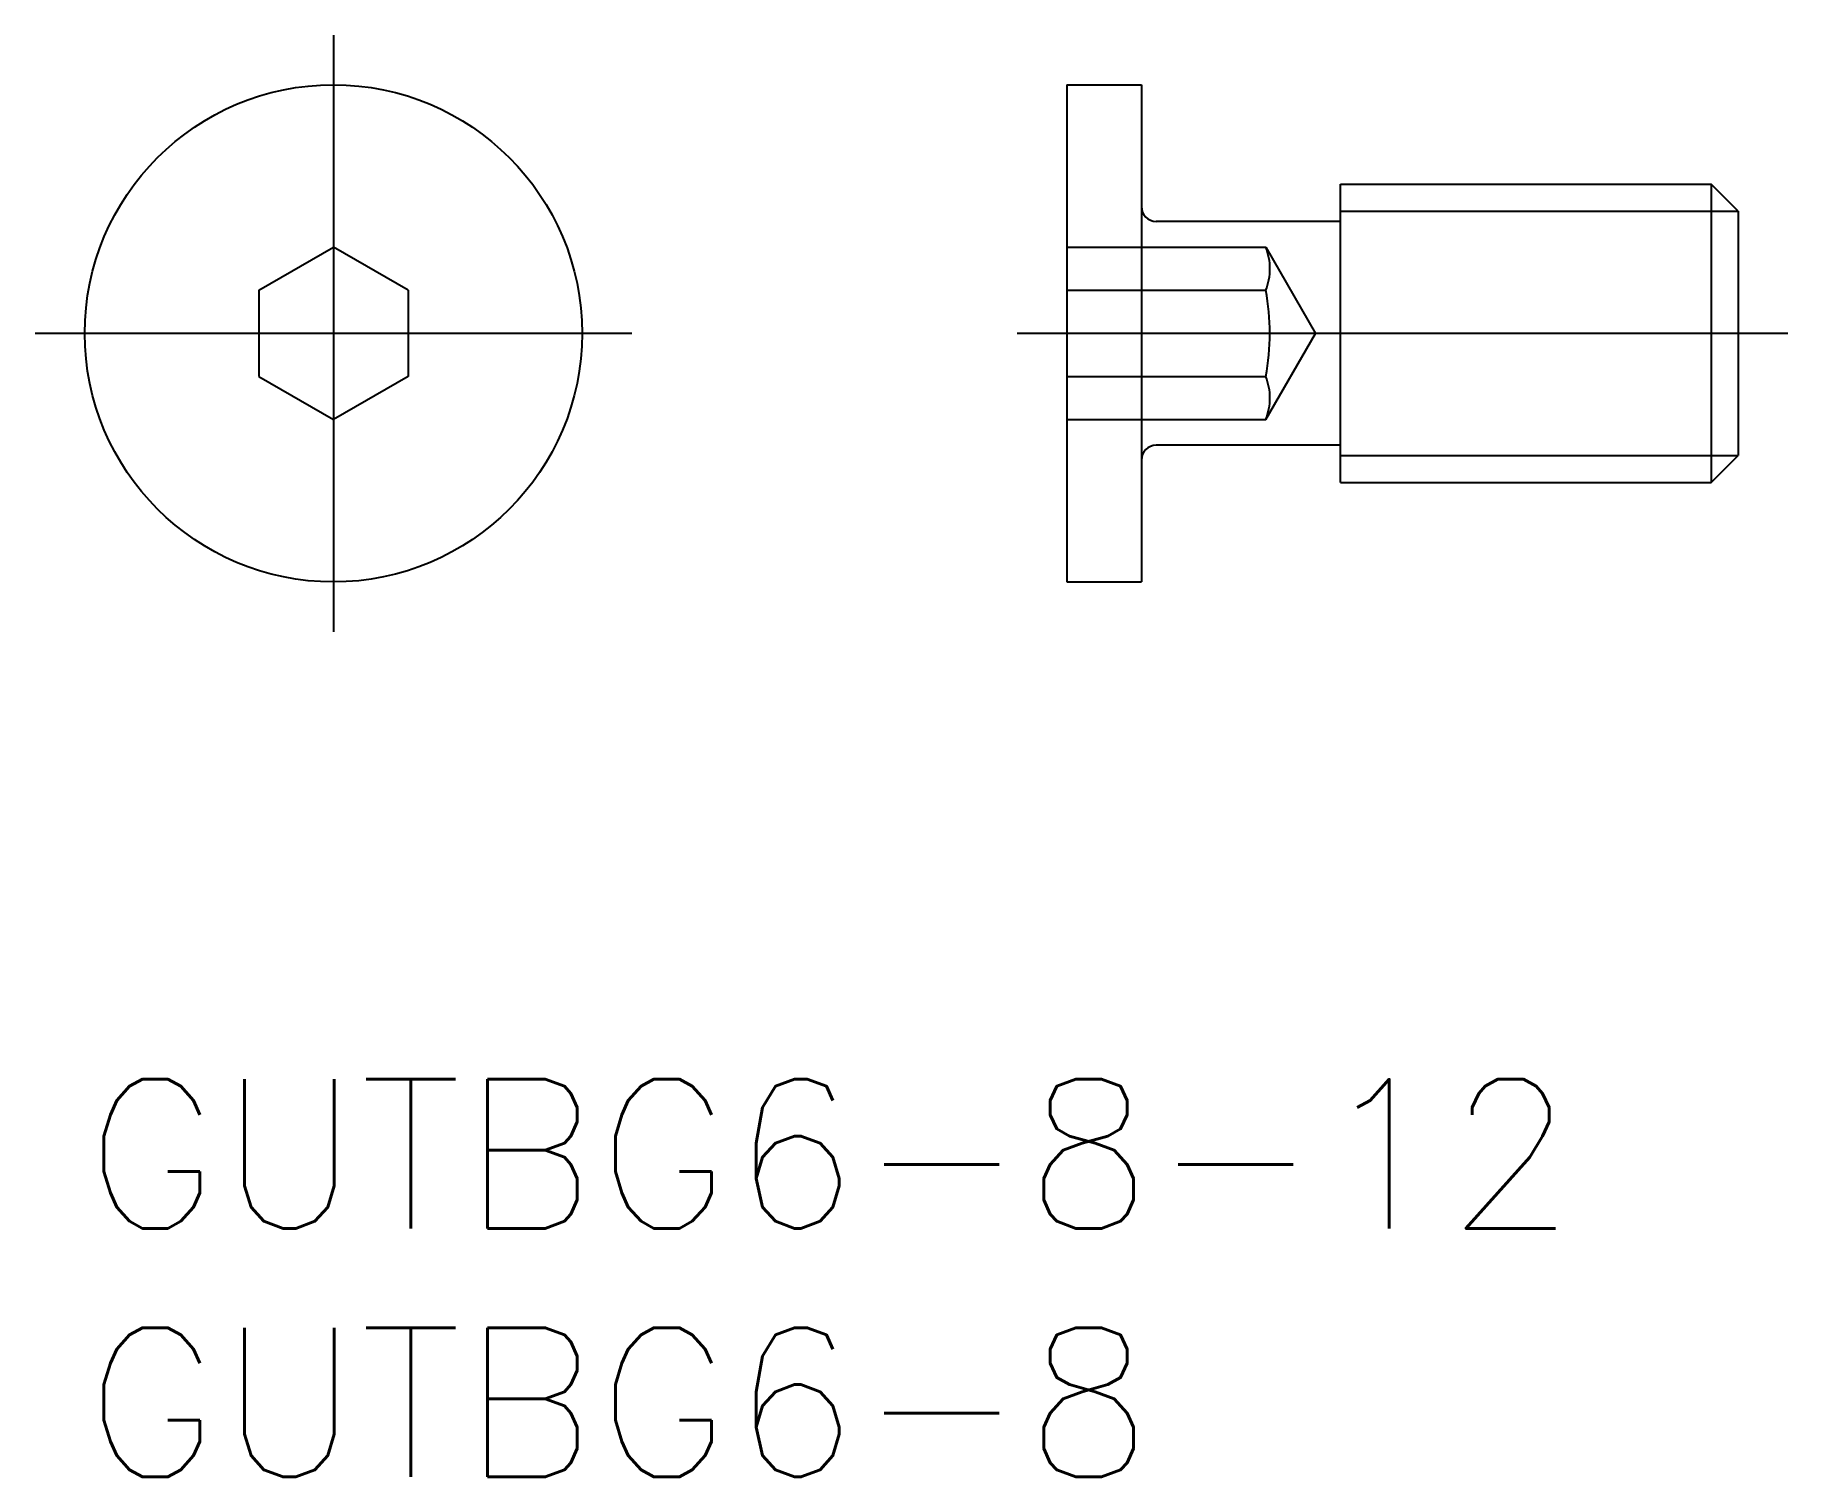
# Model space of a CAD drawing. Extents: x -1 to 34.2, y -8 to 21.
import ezdxf

# ---------------------------------------------------------------- set-up
doc = ezdxf.new("R2010")
doc.units = 0
doc.header["$LTSCALE"] = 0.5
doc.linetypes.add('CENTER', pattern=[50.8, 31.75, -6.35, 6.35, -6.35])
doc.linetypes.add('DASHED', pattern=[19.05, 12.7, -6.35])
for name, color, linetype in [('MSM_CENTER', 1, 'CENTER'), ('MSM_CONTINUOUS', 7, 'CONTINUOUS'), ('MSM_DASHED', 4, 'DASHED'), ('MSM_NARROW', 5, 'CONTINUOUS'), ('MSM_PART_NUMBER', 7, 'CONTINUOUS')]:
    doc.layers.add(name, color=color, linetype=linetype)
doc.styles.get("Standard").update_dxf_attribs({"font": 'txt.shx', "height": 3, "bigfont": 'bigfont.shx'})

# ---------------------------------------------------------------- blocks, each defined once
blk = doc.blocks.new('*U2')
at = {"layer": 'MSM_PART_NUMBER'}
blk.add_text('GUTBG6-8-12', height=3, dxfattribs=at).set_placement((0, -3))
blk = doc.blocks.new('*U3')
at = {"layer": 'MSM_PART_NUMBER'}
blk.add_text('GUTBG6-8', height=3, dxfattribs=at).set_placement((0, -8))

msp = doc.modelspace()

# ---------------------------------------------------------------- linework, layer by layer
at = {"layer": 'MSM_CENTER'}
for p, q in [((5, 21), (5, 9)), ((11, 15), (-1, 15)), ((34.246, 15), (18.746, 15))]:
    msp.add_line(p, q, dxfattribs=at)
at = {"layer": 'MSM_CONTINUOUS'}
for p, q in [((19.746, 20), (21.246, 20)), ((19.746, 20), (19.746, 10)), ((21.246, 20), (21.246, 10)), ((25.246, 12), (25.246, 18)), ((25.246, 18), (32.705, 18)), ((33.246, 17.458), (32.705, 18)), ((32.705, 18), (32.705, 12)), ((33.246, 17.458), (33.246, 12.542)), ((25.246, 17.25), (21.546, 17.25)), ((3.5, 15.866), (5, 16.732)), ((6.5, 15.866), (5, 16.732)), ((3.5, 15.866), (3.5, 14.134)), ((6.5, 15.866), (6.5, 14.134)), ((3.5, 14.134), (5, 13.268)), ((6.5, 14.134), (5, 13.268)), ((25.246, 12.75), (21.546, 12.75)), ((32.705, 12), (33.246, 12.542)), ((25.246, 12), (32.705, 12)), ((19.746, 10), (21.246, 10))]:
    msp.add_line(p, q, dxfattribs=at)
msp.add_circle((5, 15), 5, dxfattribs=at)
for centre, start, end in [((21.546, 17.55), 180, 270), ((21.546, 12.45), 90, 180)]:
    msp.add_arc(centre, 0.3, start, end, dxfattribs=at)
at = {"layer": 'MSM_DASHED'}
for p, q in [((19.746, 16.732), (23.746, 16.732)), ((23.746, 16.732), (24.746, 15)), ((19.746, 15.866), (23.746, 15.866)), ((23.746, 13.268), (24.746, 15)), ((19.746, 14.134), (23.746, 14.134)), ((19.746, 13.268), (23.746, 13.268))]:
    msp.add_line(p, q, dxfattribs=at)
for centre, radius, start, end in [((22.674, 16.299), 1.157, 338.0126, 21.9874), ((19.33, 15), 4.5, 348.9042, 11.0958), ((22.674, 13.701), 1.157, 338.0126, 21.9874)]:
    msp.add_arc(centre, radius, start, end, dxfattribs=at)
at = {"layer": 'MSM_NARROW'}
for p, q in [((25.246, 17.458), (33.246, 17.458)), ((25.246, 12.542), (33.246, 12.542))]:
    msp.add_line(p, q, dxfattribs=at)

# ---------------------------------------------------------------- block references
at = {"layer": 'MSM_CONTINUOUS'}
for name in ['*U2', '*U3']:
    msp.add_blockref(name, (0, 0), dxfattribs=at)

doc.saveas('drawing.dxf')
